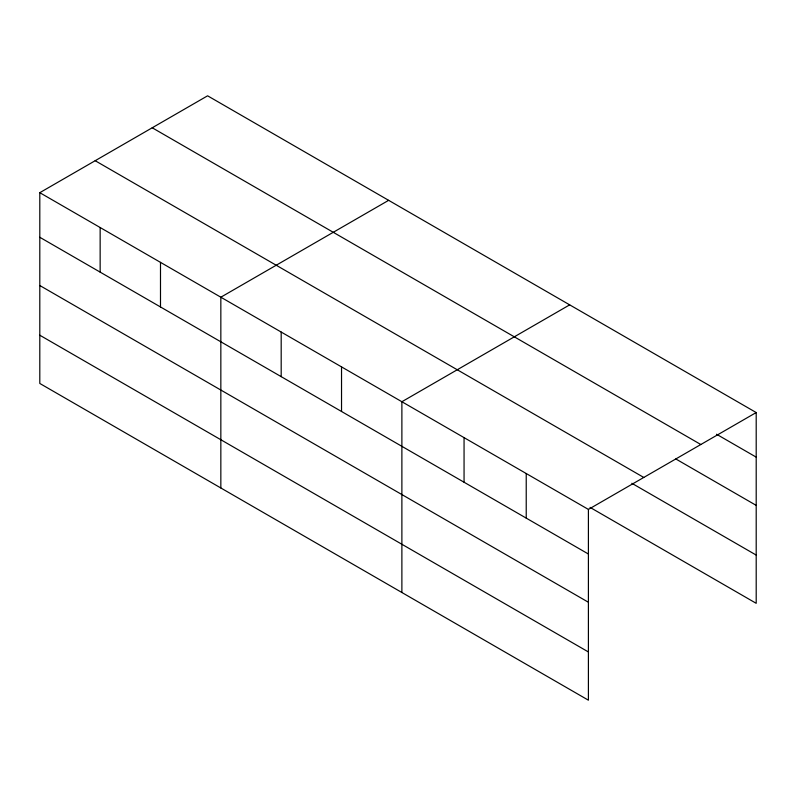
<?xml version="1.0" encoding="UTF-8"?>
<svg xmlns="http://www.w3.org/2000/svg" width="796" height="796" viewBox="0 0 796 796"><rect width="100%" height="100%" fill="white"/><g stroke="black" fill="none" stroke-linecap="round" stroke-linejoin="round"><path stroke-width="1.19" d="M588.403 602.254L588.403 509.42L39.8 192.682L39.8 383.453L588.403 700.191L588.403 602.254L39.8 285.515M590.045 507.38L756.2 603.318L756.2 412.547L207.597 95.809L39.8 192.682M388.637 200.333L220.84 297.207L220.84 487.978M569.677 304.858L401.88 401.731L401.88 592.503M588.403 509.42L756.2 412.547M716.539 434.238L756.2 457.133M152.225 127.778L700.828 444.516M675.804 458.954L756.2 505.38M95.172 160.712L643.775 477.451M631.845 483.281L756.2 555.071M39.8 237.278L588.403 554.016M39.8 335.215L588.403 651.954M526.226 473.52L526.226 518.116M464.058 437.631L464.058 482.217M341.534 366.886L341.534 411.482M281.187 332.051L281.187 376.637M160.494 262.372L160.494 306.957M100.147 227.527L100.147 272.123"/></g></svg>
